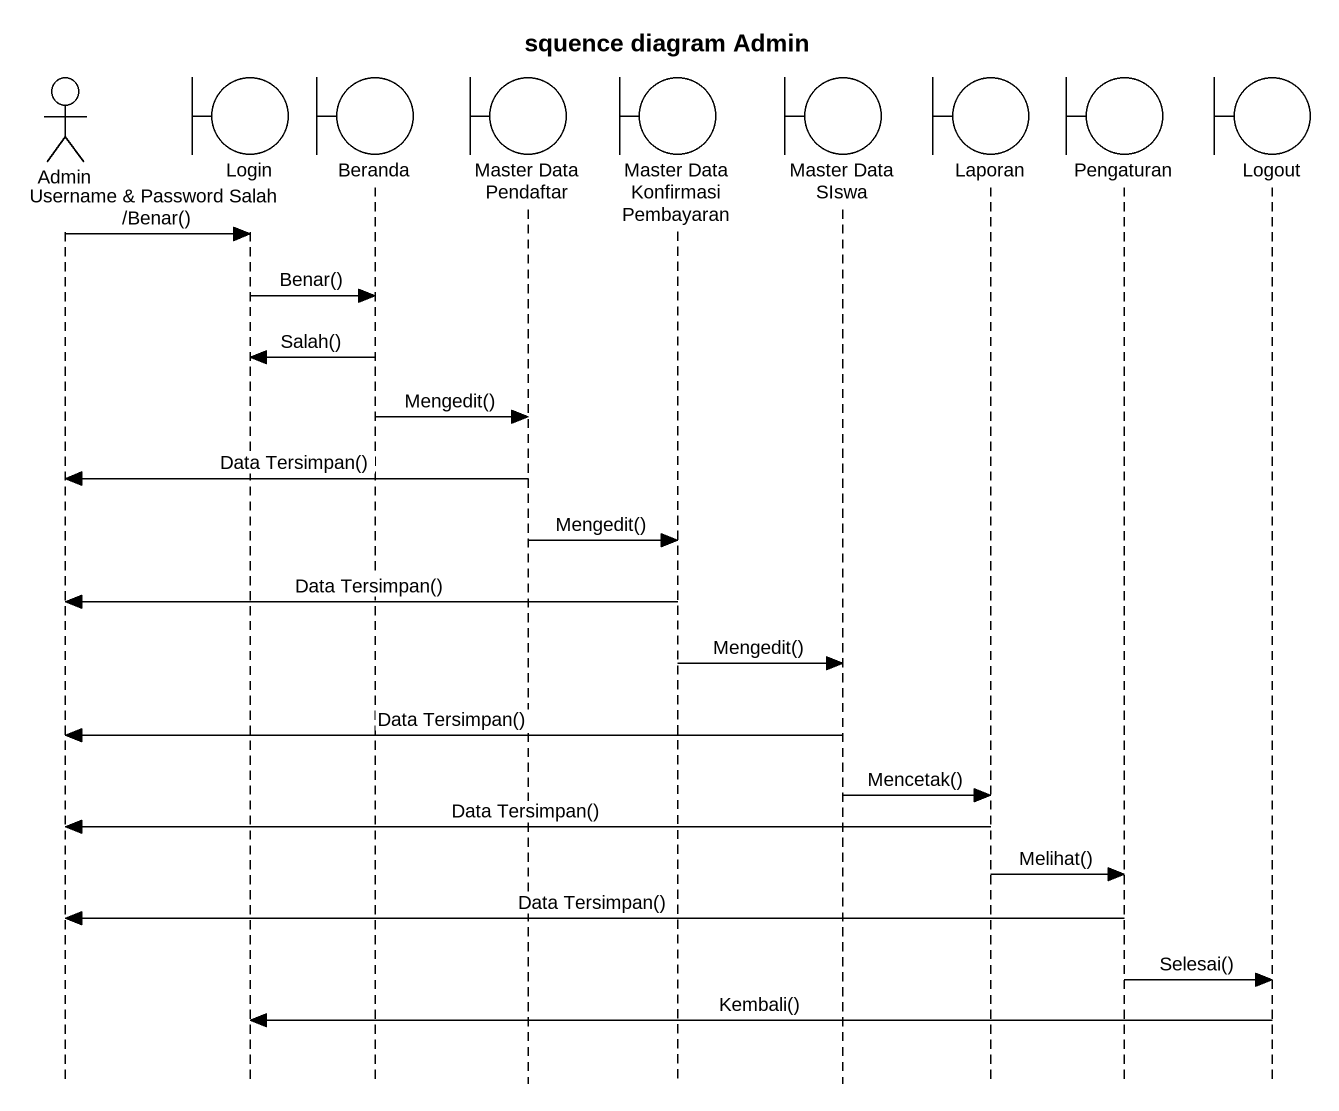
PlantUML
@startuml
title squence diagram Admin
hide footbox
actor Admin
boundary Login
boundary Beranda
boundary "Master Data Pendaftar" as Master_Data_Pendaftar
boundary "Master Data Konfirmasi Pembayaran" as Master_Data_Konfirmasi
boundary "Master Data SIswa" as Master_Data_SIswa
boundary Laporan
boundary Pengaturan
boundary Logout

Admin -> Login : Username & Password Salah /Benar()
Login -> Beranda : Benar()
Beranda -> Login : Salah()
Beranda -> Master_Data_Pendaftar : Mengedit()
Master_Data_Pendaftar -> Admin : Data Tersimpan()
Master_Data_Pendaftar -> Master_Data_Konfirmasi : Mengedit()
Master_Data_Konfirmasi -> Admin : Data Tersimpan()
Master_Data_Konfirmasi -> Master_Data_SIswa : Mengedit()
Master_Data_SIswa -> Admin : Data Tersimpan()
Master_Data_SIswa -> Laporan : Mencetak()
Laporan -> Admin : Data Tersimpan()
Laporan -> Pengaturan : Melihat()
Pengaturan -> Admin : Data Tersimpan()
Pengaturan -> Logout : Selesai()
Logout -> Login : Kembali()
@enduml
